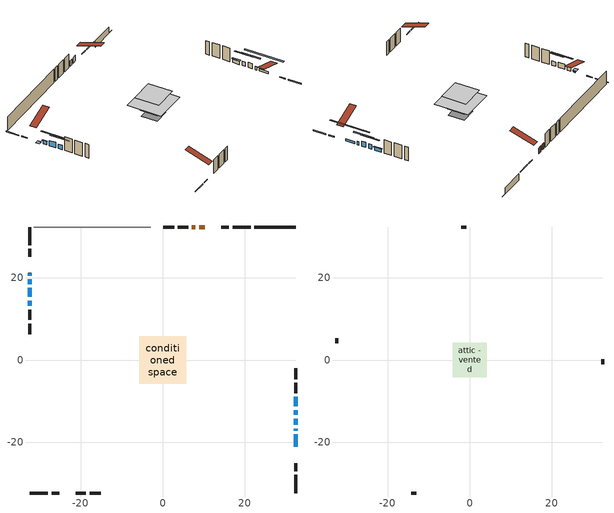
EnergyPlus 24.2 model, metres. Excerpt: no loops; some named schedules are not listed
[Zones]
conditioned space
 floor outside (Floor2 construction): -0.4,-0.4 -0.4,0.4 0.4,0.4 0.4,-0.4 z0.92
 floor othersidecoefficients (Floor1 construction): -2.94,-2.94 -2.94,2.94 2.94,2.94 2.94,-2.94 z0.92
 floor adiabatic (AdiabaticFloorConstruction): -5.76,-5.76 -5.76,5.76 5.76,5.76 5.76,-5.76 z3.36
 floor foundation (Slab1 construction): -2.74,-2.74 -2.74,2.74 2.74,2.74 2.74,-2.74 z-1.37
 wall outside (RimJoist1 construction): 21.41,32.39 17.01,32.39 / -32.39,-32.39 -27.99,-32.39 / -32.39,32.39 -32.39,27.99 / 32.39,-32.39 32.39,-27.99 z0.92:1.22
 wall outside (RimJoist2 construction): 16.08,32.39 14.19,32.39 / -27.06,-32.39 -25.17,-32.39 / -32.39,27.06 -32.39,25.17 / 32.39,-27.06 32.39,-25.17 z0.92:1.22
 wall outside (AdiabaticWallConstruction 1): 10.2,32.39 8.86,32.39 / 7.93,32.39 7.08,32.39 z0.92:2.95
 wall outside (AdiabaticWallConstruction): -32.39,21.19 -32.39,20.57 z0.92:1.13; -32.39,19.65 -32.39,18.48 / 32.39,-11.32 32.39,-8.98 z0.92:2.09; 32.39,-21.19 32.39,-18.14 z0.92:1.68; 32.39,-17.21 32.39,-16.7 z0.92:2.14; 32.39,-15.77 32.39,-14.3 z0.92:2.7; 32.39,-13.37 32.39,-12.25 z0.92:2.5; -32.39,17.55 -32.39,15.42 z0.92:2.75; -32.39,14.49 -32.39,13.22 z0.92:2.44
 wall outside (Wall1 construction): 6.15,32.39 3.67,32.39 / -21.19,-32.39 -18.71,-32.39 / -32.39,12.29 -32.39,9.81 / 32.39,-8.06 32.39,-5.58 z0.92:5.8
 wall outside (Wall2 construction): 2.74,32.39 0.11,32.39 / -17.78,-32.39 -15.15,-32.39 / -32.39,8.88 -32.39,6.25 / 32.39,-4.65 32.39,-2.02 z0.92:5.8
 wall foundation (FoundationWall1 construction): 22.34,32.39,-1.37 22.34,32.39,0.92 30.54,32.39,0.92 30.54,32.39,-1.27 32.39,32.39,-1.27 32.39,32.39,-1.37
 wall adiabatic (Wall4 construction): -2.97,32.39 -31.46,32.39 z0.92:5.8
 window (WindowConstruction 6): -32.39,21.19 -32.39,20.58 z0.92:1.12
 window (WindowConstruction 5): -32.39,19.65 -32.39,18.48 z0.92:2.09
 window (WindowConstruction 8): 32.39,-21.19 32.39,-18.14 z0.92:1.68
 window (WindowConstruction 7): 32.39,-17.21 32.39,-16.7 z0.92:2.14
 window (WindowConstruction): 32.39,-15.77 32.39,-14.3 z0.92:2.7
 window (WindowConstruction 1): 32.39,-13.37 32.39,-12.25 z0.92:2.5
 window (WindowConstruction 2): -32.39,17.55 -32.39,15.42 z0.92:2.75
 window (WindowConstruction 3): 32.39,-11.32 32.39,-8.99 z0.92:2.09
 window (WindowConstruction 4): -32.39,14.49 -32.39,13.22 z0.92:2.44
 door (Door): 10.2,32.39 8.86,32.39 z0.92:2.95
 door (Door 1): 7.93,32.39 7.08,32.39 z0.92:2.95
 ceiling adiabatic (AdiabaticFloorConstruction): 5.76,-5.76 5.76,5.76 -5.76,5.76 -5.76,-5.76 z3.36
attic - vented
 floor to conditioned space (Floor3 construction Reversed): -4.15,-4.15 -4.15,4.15 4.15,4.15 4.15,-4.15 z5.8
 wall outside (Wall3 construction): -0.81,32.39 -2.04,32.39 / -14.22,-32.39 -12.99,-32.39 / -32.39,5.32 -32.39,4.1 / 32.39,-1.09 32.39,0.14 z0.92:5.8
 roof outside (Roof1 construction): 11.13,32.39,5.8 11.13,24.31,8.49 13.26,24.31,8.49 13.26,32.39,5.8; -22.12,-32.39,5.8 -22.12,-24.31,8.49 -24.25,-24.31,8.49 -24.25,-32.39,5.8; -32.39,22.12,5.8 -24.31,22.12,8.49 -24.31,24.25,8.49 -32.39,24.25,5.8; 32.39,-22.12,5.8 24.31,-22.12,8.49 24.31,-24.25,8.49 32.39,-24.25,5.8
shading: -32.39,20.28 -32.39,21.49 -33.61,21.49 -33.61,20.28 z1.42; -32.39,18.28 -32.39,19.85 -32.8,19.85 -32.8,18.28 z2.29; 32.39,-12.94 32.39,-26.39 32.8,-26.39 32.8,-12.94 z6.88; 32.39,-11.66 32.39,-18.41 32.8,-18.41 32.8,-11.66 z5.34; 32.39,-9.61 32.39,-16.01 32.8,-16.01 32.8,-9.61 z5.14; -32.39,12.78 -32.39,20.19 -32.8,20.19 -32.8,12.78 z5.39; 32.39,-8.78 32.39,-11.52 32.8,-11.52 32.8,-8.78 z2.29; -32.39,10.58 -32.39,17.13 -32.8,17.13 -32.8,10.58 z5.08
[Building]
Building 1: Terrain=Suburbs
[Site:Location]
Edmonton Intl AP_AB: Latitude {deg}=53.31; Longitude {deg}=-113.58; Time Zone {hr}=-7; Elevation {m}=723; Keep Site Location Information=Yes
[Site:GroundTemperature:Shallow]
-1.56185, -3.61833, -3.78302, -2.80711, 1.11059, 5.01004, 8.39065, 10.5322, 10.7141, 8.97234, 5.67794, 1.89811
[Site:WaterMainsTemperature]
Calculation Method=Schedule; Temperature Schedule=mains temperature schedule
[Material] Roughness=Rough; Thermal Absorptance=0.9
Name | Thickness {m} | Conductivity {W/m-K} | Density {kg/m3} | Specific Heat {J/kg-K} | Solar Absorptance | Visible Absorptance
asphalt or fiberglass shingles | 0.00635 | 0.162714 | 1121.4 | 1465.45 | 0.4 | 0.4
ceiling loosefill ins | 0.254 | 0.0480833 | 16.02 | 1046.75 | 0.7 | 0.7
ceiling stud and cavity | 0.1397 | 0.31862 | 65.682 | 1177.47 | 0.7 | 0.7
concrete 4.0 in. | 0.1016 | 1.803125 | 2242.8 | 837.4 | 0.7 | 0.7
concrete 8.0 in. | 0.2032 | 1.803125 | 2242.8 | 837.4 | 0.7 | 0.7
door material | 0.04445 | 0.053851 | 512.64 | 1214.23 | 0.7 | 0.7
exterior vertical ins | 0.0454343 | 0.029427 | 32.04 | 1214.23 | 0.7 | 0.7
floor covering | 0.0127 | 0.0433444 | 54.468 | 1339.84 | 0.6 | 0.6
floor rigid ins | 0.103632 | 0.029427 | 32.04 | 1214.23 | 0.7 | 0.7
floor rigid ins 1; rim joist rigid ins; wall rigid ins | 0.051816 | 0.029427 | 32.04 | 1214.23 | 0.7 | 0.7
floor rigid ins 2; wall rigid ins 2 | 0.512978 | 0.029427 | 32.04 | 1214.23 | 0.7 | 0.7
floor stud and cavity | 0.1397 | 0.173644 | 92.3553 | 1139.71 | 0.7 | 0.7
floor stud and cavity 1 | 0.1397 | 0.0928796 | 92.3553 | 1139.71 | 0.7 | 0.7
floor stud and cavity 2 | 0.1397 | 1.75129 | 37.0049 | 1207.88 | 0.7 | 0.7
furniture material conditioned space 1 | 0.1524 | 0.115458 | 640.8 | 1214.23 | 0.6 | 0.6
gypsum board | 0.0127 | 0.160291 | 801 | 837.4 | 0.6 | 0.6
gypsum board 1 | 0.0127 | 0.160291 | 801 | 837.4 | 0.7 | 0.7
osb sheathing 0.5 in. | 0.0127 | 0.115458 | 512.64 | 1214.23 | 0.7 | 0.7
osb sheathing 0.75 in. | 0.01905 | 0.115458 | 512.64 | 1214.23 | 0.7 | 0.7
osb sheathing 2.0 in. | 0.0508 | 0.115458 | 512.64 | 1214.23 | 0.7 | 0.7
rim joist stud and cavity | 0.0508 | 0.0451077 | 125.044 | 1163.47 | 0.6 | 0.6
rim joist stud and cavity 1 | 0.0508 | 0.0455349 | 125.044 | 1163.47 | 0.6 | 0.6
wall rigid ins 1 | 0.051816 | 0.029427 | 32.04 | 1214.23 | 0.4 | 0.4
wall stud and cavity | 0.1397 | 0.267139 | 139.0536 | 1170.24 | 0.7 | 0.7
wall stud and cavity 1 | 0.1397 | 0.270786 | 139.0536 | 1170.24 | 0.7 | 0.7
wall stud and cavity 2 | 0.0889 | 6.1454 | 50.32683 | 1063.81 | 0.6 | 0.6
wall stud and cavity 3 | 0.1397 | 0.203672 | 139.0536 | 1170.24 | 0.7 | 0.7
wall stud and cavity 4 | 0.0889 | 0.380278 | 52.3479 | 1209.89 | 0.7 | 0.7
wall stud and cavity 5 | 0.0889 | 0.391764 | 83.0341 | 1211.67 | 0.7 | 0.7
wood siding | 0.0254 | 0.102417 | 544.68 | 1172.36 | 0.4 | 0.4
wood siding 1 | 0.00254 | 0.102417 | 544.68 | 1172.36 | 0.4 | 0.4
wood siding 2; wood siding 3; wood siding 4 | 0.0254 | 0.102417 | 544.68 | 1172.36 | 0.7 | 0.7
[WindowMaterial:SimpleGlazingSystem]
Name | U-Factor {W/m2-K} | Solar Heat Gain Coefficient
WindowMaterial | 2.89578 | 0.69
WindowMaterial 1 | 2.92871 | 0.61
WindowMaterial 2 | 2.89237 | 0.66
WindowMaterial 3 | 2.9395 | 0.6
WindowMaterial 4 | 2.92303 | 0.62
WindowMaterial 5 | 3.068959 | 0.35
WindowMaterial 6 | 2.97981 | 0.61
WindowMaterial 7 | 2.989467 | 0.54
[Construction]
AdiabaticFloorConstruction: floor stud and cavity 2, floor rigid ins 2, osb sheathing 0.75 in., floor covering
AdiabaticWallConstruction: wood siding 3, wall rigid ins 2, wall stud and cavity 4, gypsum board
AdiabaticWallConstruction 1: wood siding 4, wall rigid ins 2, wall stud and cavity 4, gypsum board
Door; Door 1: door material
Floor1 construction: floor stud and cavity, floor rigid ins, osb sheathing 0.75 in., floor covering
Floor2 construction: floor stud and cavity 1, floor rigid ins 1, osb sheathing 0.75 in., floor covering
Floor3 construction Reversed: gypsum board, ceiling stud and cavity, ceiling loosefill ins
FoundationWall1 construction: concrete 8.0 in., gypsum board 1
furniture construction conditioned space 1: furniture material conditioned space 1
PartitionWallConstruction: gypsum board, wall stud and cavity 5, gypsum board
RimJoist1 construction: wood siding 2, rim joist rigid ins, osb sheathing 2.0 in., rim joist stud and cavity
RimJoist2 construction: wood siding 2, rim joist rigid ins, osb sheathing 2.0 in., rim joist stud and cavity 1
Roof1 construction: asphalt or fiberglass shingles
Slab1 construction: concrete 4.0 in.
Wall1 construction: wood siding, wall rigid ins, osb sheathing 0.5 in., wall stud and cavity, gypsum board
Wall2 construction: wood siding, wall rigid ins, osb sheathing 0.5 in., wall stud and cavity 1, gypsum board
Wall3 construction: wood siding 1, wall stud and cavity 2
Wall4 construction: wall rigid ins 1, osb sheathing 0.5 in., wall stud and cavity 3, gypsum board
WindowConstruction: WindowMaterial
WindowConstruction 1: WindowMaterial 1
WindowConstruction 2: WindowMaterial 2
WindowConstruction 3; WindowConstruction 5: WindowMaterial 3
WindowConstruction 4: WindowMaterial 4
WindowConstruction 6: WindowMaterial 5
WindowConstruction 7: WindowMaterial 6
WindowConstruction 8: WindowMaterial 7
[Zone] Multiplier=1; Part of Total Floor Area=Yes
Name | Volume {m3}
attic - vented | 30.103
conditioned space | 421.8
[Space]
Name | Zone | Volume {m3}
attic - vented 1 | attic - vented | 30.103
conditioned space 1 | conditioned space | 421.8
[ZoneInfiltration:EffectiveLeakageArea]
infil attic - vented 1: Zone or Space=attic - vented 1; Schedule=Always On Discrete; Effective Air Leakage Area {cm2}=2394.43; Stack Coefficient=0.000526444; Wind Coefficient=1.55023e-05
[ZoneMixing]
whole house fan mix: Zone or Space=attic - vented; Schedule=Always On Continuous; Design Flow Rate Calculation Method=Flow/Zone; Design Flow Rate {m3/s}=0; Source Zone or Space=conditioned space
[SurfaceProperty:OtherSideCoefficients]
other non-freezing space: Combined Convective/Radiative Film Coefficient {W/m2-K}=8.35; Constant Temperature Coefficient=1; External Dry-Bulb Temperature Coefficient=0; Ground Temperature Coefficient=0; Wind Speed Coefficient=0; Zone Air Temperature Coefficient=0; Constant Temperature Schedule=other non-freezing space; Previous Other Side Temperature Coefficient=0
[SurfaceProperty:ExposedFoundationPerimeter]
Slab1: Exposed Perimeter Calculation Method=TotalExposedPerimeter; Total Exposed Perimeter {m}=10.055
[InternalMass] Zone or ZoneList=conditioned space; Space or SpaceList=conditioned space 1
Name | Construction | Surface Area {m2}
furniture mass conditioned space 1 | furniture construction conditioned space 1 | 79.2401
partition wall mass | PartitionWallConstruction | 198.1
[Lights]
interior lighting: Zone or ZoneList or Space or SpaceList=conditioned space 1; Schedule=interior lighting schedule; Design Level Calculation Method=LightingLevel; Lighting Level {W}=343.2; Return Air Fraction=0; Fraction Radiant=0.6; Fraction Visible=0.2; Fraction Replaceable=1
[People]
occupants: Zone or ZoneList or Space or SpaceList=conditioned space 1; Number of People Schedule=occupants schedule; Number of People Calculation Method=People; Number of People=3; Fraction Radiant=0.314171; Sensible Heat Fraction=0.56303; Activity Level Schedule=occupants activity schedule; Carbon Dioxide Generation Rate {m3/s-W}=0; Enable ASHRAE 55 Comfort Warnings=No; Mean Radiant Temperature Calculation Type=EnclosureAveraged
[ElectricEquipment] Zone or ZoneList or Space or SpaceList=conditioned space 1; Design Level Calculation Method=EquipmentLevel
Name | Schedule | Design Level {W} | Fraction Latent | Fraction Radiant | Fraction Lost
clothes dryer | clothes dryer schedule | 140.772 | 0.015 | 0.081 | 0.85
clothes washer | clothes washer schedule | 32.1985 | 0.03 | 0.162 | 0.7
cooking range | cooking range schedule | 208.969 | 0.08 | 0.432 | 0.2
dishwasher | dishwasher schedule | 66.8632 | 0.3 | 0.18 | 0.4
fridge | fridge schedule | 72.9452 | 0 | 0.6 | 0
mech vent bath fan 0 | mech vent bath fan 0 schedule | 50.2 | 0 | 0 | 1
mech vent bath fan 1 | mech vent bath fan 1 schedule | 50.2 | 0 | 0 | 1
mech vent house fan | mech vent house fan schedule | 0 | 0 | 0 | 1
mech vent house fan cfis | mech vent house fan cfis schedule | 0 | 0 | 0 | 0
mech vent range fan 0 | mech vent range fan 0 schedule | 57 | 0 | 0 | 1
misc plug loads | misc plug loads schedule | 494.7 | 0.045 | 0.513 | 0.1
whole house fan | Always On Discrete | 0 | 0 | 0 | 1
[OtherEquipment] Zone or ZoneList or Space or SpaceList=conditioned space 1; Design Level Calculation Method=EquipmentLevel
Name | Fuel Type | Schedule | Design Level {W} | Fraction Latent | Fraction Radiant | Fraction Lost
clothes dryer 1 | Electricity | clothes dryer schedule | 0 | 0.015 | 0.081 | 0.85
cooking range 1 | Electricity | cooking range schedule | 0 | 0.08 | 0.432 | 0.2
general water use latent | None | general water use schedule | 59.3978 | 1 | 0 | 0
general water use sensible | None | general water use schedule | -58.539 | 0 | 0.6 | 0
mech vent house fan latent load | None | Always On Discrete | 0 | 1 | 0 | 0
mech vent house fan sensible load | None | Always On Discrete | 0 | 0 | 0 | 0
water heater energy adjustment1 | NaturalGas | Always On Discrete | 0.01 | 0 | 0 | 1
[ZoneInfiltration:DesignFlowRate] Zone or ZoneList or Space or SpaceList=conditioned space 1; Schedule=Always On Discrete; Design Flow Rate Calculation Method=Flow/Zone; Design Flow Rate {m3/s}=0
infil flow; natural vent flow; whole house fan flow
[AvailabilityManager:Scheduled]
central ac and furnace airloop Availability Manager: Schedule=Always On Discrete
[Foundation:Kiva]
Foundation Kiva 1: Initial Indoor Air Temperature {C}=18; Wall Height Above Grade {m}=0.919978; Wall Depth Below Slab {m}=0.2032; Custom Block Material Name 1=exterior vertical ins; Custom Block Depth 1 {m}=2.28999; Custom Block X Position 1 {m}=0.2159; Custom Block Z Position 1 {m}=0
[Foundation:Kiva:Settings]
Soil Conductivity {W/m-K}=0.849921; Soil Density {kg/m3}=1842.3; Soil Specific Heat {J/kg-K}=418.7; Ground Solar Absorptivity=0.9; Ground Thermal Absorptivity=0.9; Ground Surface Roughness {m}=0.03; Far-Field Width {m}=40; Deep-Ground Boundary Condition=ZeroFlux; Deep-Ground Depth {m}=40; Minimum Cell Dimension {m}=0.2; Maximum Cell Growth Coefficient=3; Simulation Timestep=Timestep
[Exterior:Lights]
exterior lighting: Schedule=exterior lighting schedule; Design Level {W}=75.6
[EnergyManagementSystem:GlobalVariable]
central_ac_and_furnace_airloop_Fan_RTF
infil_program_Qfan
infil_program_Qinf
natural_vent_program_Qnv
natural_vent_program_Qwhf
[EnergyManagementSystem:Sensor]
Name | Output:Variable or Output:Meter Index Key | Output:Variable or Output:Meter
airflow_gain | infil flow | Infiltration Sensible Heat Gain Energy
airflow_gain_1 | natural vent flow | Infiltration Sensible Heat Gain Energy
airflow_gain_2 | whole house fan flow | Infiltration Sensible Heat Gain Energy
airflow_loss | infil flow | Infiltration Sensible Heat Loss Energy
airflow_loss_1 | natural vent flow | Infiltration Sensible Heat Loss Energy
airflow_loss_2 | whole house fan flow | Infiltration Sensible Heat Loss Energy
clg_load_cond |  | Cooling:EnergyTransfer:Zone:CONDITIONED SPACE
clg_sp_s; clg_sp_s_1 | cooling setpoint | Schedule Value
clothes_dryer_exhaust_0_sch_s | clothes dryer exhaust 0 schedule | Schedule Value
cool_season | cooling season schedule | Schedule Value
htg_load_cond |  | Heating:EnergyTransfer:Zone:CONDITIONED SPACE
htg_sp_s; htg_sp_s_1 | heating setpoint | Schedule Value
ig_ee_conv | clothes dryer | Electric Equipment Convective Heating Energy
ig_ee_conv_2 | cooking range | Electric Equipment Convective Heating Energy
ig_ee_conv_4 | fridge | Electric Equipment Convective Heating Energy
ig_ee_conv_5 | misc plug loads | Electric Equipment Convective Heating Energy
ig_ee_conv_6 | whole house fan | Electric Equipment Convective Heating Energy
ig_ee_rad | clothes dryer | Electric Equipment Radiant Heating Energy
ig_ee_rad_2 | cooking range | Electric Equipment Radiant Heating Energy
ig_ee_rad_4 | fridge | Electric Equipment Radiant Heating Energy
ig_ee_rad_5 | misc plug loads | Electric Equipment Radiant Heating Energy
ig_ee_rad_6 | whole house fan | Electric Equipment Radiant Heating Energy
ig_lgt_conv | interior lighting | Lights Convective Heating Energy
ig_lgt_rad | interior lighting | Lights Radiant Heating Energy
ig_lgt_vis | interior lighting | Lights Visible Radiation Heating Energy
ig_oe_conv | clothes dryer 1 | Other Equipment Convective Heating Energy
ig_oe_conv_1 | cooking range 1 | Other Equipment Convective Heating Energy
ig_oe_conv_2 | general water use latent | Other Equipment Convective Heating Energy
ig_oe_conv_3 | general water use sensible | Other Equipment Convective Heating Energy
ig_oe_conv_4 | water heater energy adjustment1 | Other Equipment Convective Heating Energy
ig_oe_rad | clothes dryer 1 | Other Equipment Radiant Heating Energy
ig_oe_rad_1 | cooking range 1 | Other Equipment Radiant Heating Energy
ig_oe_rad_2 | general water use latent | Other Equipment Radiant Heating Energy
ig_oe_rad_3 | general water use sensible | Other Equipment Radiant Heating Energy
ig_oe_rad_4 | water heater energy adjustment1 | Other Equipment Radiant Heating Energy
ig_ppl_conv | occupants | People Convective Heating Energy
ig_ppl_rad | occupants | People Radiant Heating Energy
im_conv | furniture mass conditioned space 1 | Surface Inside Face Convection Heat Gain Energy
im_conv_1 | partition wall mass | Surface Inside Face Convection Heat Gain Energy
im_ig | furniture mass conditioned space 1 | Surface Inside Face Internal Gains Radiation Heat Gain Energy
im_ig_1 | partition wall mass | Surface Inside Face Internal Gains Radiation Heat Gain Energy
im_lgt | furniture mass conditioned space 1 | Surface Inside Face Lights Radiation Heat Gain Energy
im_lgt_1 | partition wall mass | Surface Inside Face Lights Radiation Heat Gain Energy
im_sol | furniture mass conditioned space 1 | Surface Inside Face Solar Radiation Heat Gain Energy
im_sol_1 | partition wall mass | Surface Inside Face Solar Radiation Heat Gain Energy
im_surf | furniture mass conditioned space 1 | Surface Inside Face Net Surface Thermal Radiation Heat Gain Energy
im_surf_1 | partition wall mass | Surface Inside Face Net Surface Thermal Radiation Heat Gain Energy
mech_vent_bath_fan_0_sch_s | mech vent bath fan 0 schedule | Schedule Value
mech_vent_bath_fan_1_sch_s | mech vent bath fan 1 schedule | Schedule Value
mech_vent_range_fan_0_sch_s | mech vent range fan 0 schedule | Schedule Value
mv_conv | mech vent bath fan 0 | Electric Equipment Convective Heating Energy
mv_conv_1 | mech vent bath fan 1 | Electric Equipment Convective Heating Energy
mv_conv_2 | mech vent house fan | Electric Equipment Convective Heating Energy
mv_conv_3 | mech vent house fan cfis | Electric Equipment Convective Heating Energy
mv_conv_4 | mech vent range fan 0 | Electric Equipment Convective Heating Energy
mv_conv_5 | mech vent house fan latent load | Other Equipment Convective Heating Energy
mv_conv_6 | mech vent house fan sensible load | Other Equipment Convective Heating Energy
mv_rad | mech vent bath fan 0 | Electric Equipment Radiant Heating Energy
mv_rad_1 | mech vent bath fan 1 | Electric Equipment Radiant Heating Energy
mv_rad_2 | mech vent house fan | Electric Equipment Radiant Heating Energy
mv_rad_3 | mech vent house fan cfis | Electric Equipment Radiant Heating Energy
mv_rad_4 | mech vent range fan 0 | Electric Equipment Radiant Heating Energy
mv_rad_5 | mech vent house fan latent load | Other Equipment Radiant Heating Energy
mv_rad_6 | mech vent house fan sensible load | Other Equipment Radiant Heating Energy
natural_vent_s | natural vent schedule | Schedule Value
oa_temp |  | Site Outdoor Air Drybulb Temperature
out_pb_s |  | Site Outdoor Air Barometric Pressure
out_wt_s |  | Site Outdoor Air Humidity Ratio
site_vw_s |  | Site Wind Speed
ss_back_out | Window1 | Surface Window Shortwave from Zone Back Out Window Heat Transfer Rate
ss_back_out_1 | Window10 | Surface Window Shortwave from Zone Back Out Window Heat Transfer Rate
ss_back_out_2 | Window11 | Surface Window Shortwave from Zone Back Out Window Heat Transfer Rate
ss_back_out_3 | Window3 | Surface Window Shortwave from Zone Back Out Window Heat Transfer Rate
ss_back_out_4 | Window4 | Surface Window Shortwave from Zone Back Out Window Heat Transfer Rate
ss_back_out_5 | Window5 | Surface Window Shortwave from Zone Back Out Window Heat Transfer Rate
ss_back_out_6 | Window6 | Surface Window Shortwave from Zone Back Out Window Heat Transfer Rate
ss_back_out_7 | Window7 | Surface Window Shortwave from Zone Back Out Window Heat Transfer Rate
ss_back_out_8 | Window9 | Surface Window Shortwave from Zone Back Out Window Heat Transfer Rate
ss_conv | Door1 | Surface Inside Face Convection Heat Gain Energy
ss_conv_1 | Door3 | Surface Inside Face Convection Heat Gain Energy
ss_conv_10 | Window9 | Surface Inside Face Convection Heat Gain Energy
ss_conv_2 | Window1 | Surface Inside Face Convection Heat Gain Energy
ss_conv_3 | Window10 | Surface Inside Face Convection Heat Gain Energy
ss_conv_4 | Window11 | Surface Inside Face Convection Heat Gain Energy
ss_conv_5 | Window3 | Surface Inside Face Convection Heat Gain Energy
ss_conv_6 | Window4 | Surface Inside Face Convection Heat Gain Energy
ss_conv_7 | Window5 | Surface Inside Face Convection Heat Gain Energy
ss_conv_8 | Window6 | Surface Inside Face Convection Heat Gain Energy
ss_conv_9 | Window7 | Surface Inside Face Convection Heat Gain Energy
ss_ig | Door1 | Surface Inside Face Internal Gains Radiation Heat Gain Energy
ss_ig_1 | Door3 | Surface Inside Face Internal Gains Radiation Heat Gain Energy
ss_ig_10 | Window9 | Surface Inside Face Internal Gains Radiation Heat Gain Energy
ss_ig_2 | Window1 | Surface Inside Face Internal Gains Radiation Heat Gain Energy
ss_ig_3 | Window10 | Surface Inside Face Internal Gains Radiation Heat Gain Energy
ss_ig_4 | Window11 | Surface Inside Face Internal Gains Radiation Heat Gain Energy
ss_ig_5 | Window3 | Surface Inside Face Internal Gains Radiation Heat Gain Energy
ss_ig_6 | Window4 | Surface Inside Face Internal Gains Radiation Heat Gain Energy
ss_ig_7 | Window5 | Surface Inside Face Internal Gains Radiation Heat Gain Energy
ss_ig_8 | Window6 | Surface Inside Face Internal Gains Radiation Heat Gain Energy
ss_ig_9 | Window7 | Surface Inside Face Internal Gains Radiation Heat Gain Energy
ss_lgt | Door1 | Surface Inside Face Lights Radiation Heat Gain Energy
ss_lgt_1 | Door3 | Surface Inside Face Lights Radiation Heat Gain Energy
ss_sol | Door1 | Surface Inside Face Solar Radiation Heat Gain Energy
ss_sol_1 | Door3 | Surface Inside Face Solar Radiation Heat Gain Energy
ss_surf | Door1 | Surface Inside Face Net Surface Thermal Radiation Heat Gain Energy
ss_surf_1 | Door3 | Surface Inside Face Net Surface Thermal Radiation Heat Gain Energy
ss_surf_10 | Window9 | Surface Inside Face Net Surface Thermal Radiation Heat Gain Energy
ss_surf_2 | Window1 | Surface Inside Face Net Surface Thermal Radiation Heat Gain Energy
ss_surf_3 | Window10 | Surface Inside Face Net Surface Thermal Radiation Heat Gain Energy
ss_surf_4 | Window11 | Surface Inside Face Net Surface Thermal Radiation Heat Gain Energy
ss_surf_5 | Window3 | Surface Inside Face Net Surface Thermal Radiation Heat Gain Energy
ss_surf_6 | Window4 | Surface Inside Face Net Surface Thermal Radiation Heat Gain Energy
ss_surf_7 | Window5 | Surface Inside Face Net Surface Thermal Radiation Heat Gain Energy
ss_surf_8 | Window6 | Surface Inside Face Net Surface Thermal Radiation Heat Gain Energy
ss_surf_9 | Window7 | Surface Inside Face Net Surface Thermal Radiation Heat Gain Energy
ss_trans_in | Window1 | Surface Window Transmitted Solar Radiation Rate
ss_trans_in_1 | Window10 | Surface Window Transmitted Solar Radiation Rate
ss_trans_in_2 | Window11 | Surface Window Transmitted Solar Radiation Rate
ss_trans_in_3 | Window3 | Surface Window Transmitted Solar Radiation Rate
ss_trans_in_4 | Window4 | Surface Window Transmitted Solar Radiation Rate
ss_trans_in_5 | Window5 | Surface Window Transmitted Solar Radiation Rate
ss_trans_in_6 | Window6 | Surface Window Transmitted Solar Radiation Rate
ss_trans_in_7 | Window7 | Surface Window Transmitted Solar Radiation Rate
ss_trans_in_8 | Window9 | Surface Window Transmitted Solar Radiation Rate
ss_trans_out | Window1 | Surface Inside Face Initial Transmitted Diffuse Transmitted Out Window Solar Radiation Rate
ss_trans_out_1 | Window10 | Surface Inside Face Initial Transmitted Diffuse Transmitted Out Window Solar Radiation Rate
ss_trans_out_2 | Window11 | Surface Inside Face Initial Transmitted Diffuse Transmitted Out Window Solar Radiation Rate
ss_trans_out_3 | Window3 | Surface Inside Face Initial Transmitted Diffuse Transmitted Out Window Solar Radiation Rate
ss_trans_out_4 | Window4 | Surface Inside Face Initial Transmitted Diffuse Transmitted Out Window Solar Radiation Rate
ss_trans_out_5 | Window5 | Surface Inside Face Initial Transmitted Diffuse Transmitted Out Window Solar Radiation Rate
ss_trans_out_6 | Window6 | Surface Inside Face Initial Transmitted Diffuse Transmitted Out Window Solar Radiation Rate
ss_trans_out_7 | Window7 | Surface Inside Face Initial Transmitted Diffuse Transmitted Out Window Solar Radiation Rate
ss_trans_out_8 | Window9 | Surface Inside Face Initial Transmitted Diffuse Transmitted Out Window Solar Radiation Rate
s_conv | Floor1 | Surface Inside Face Convection Heat Gain Energy
s_conv_1 | Floor2 | Surface Inside Face Convection Heat Gain Energy
s_conv_10 | RimJoist2:0 | Surface Inside Face Convection Heat Gain Energy
s_conv_11 | RimJoist2:180 | Surface Inside Face Convection Heat Gain Energy
s_conv_12 | RimJoist2:270 | Surface Inside Face Convection Heat Gain Energy
s_conv_13 | RimJoist2:90 | Surface Inside Face Convection Heat Gain Energy
s_conv_14 | Slab1 | Surface Inside Face Convection Heat Gain Energy
